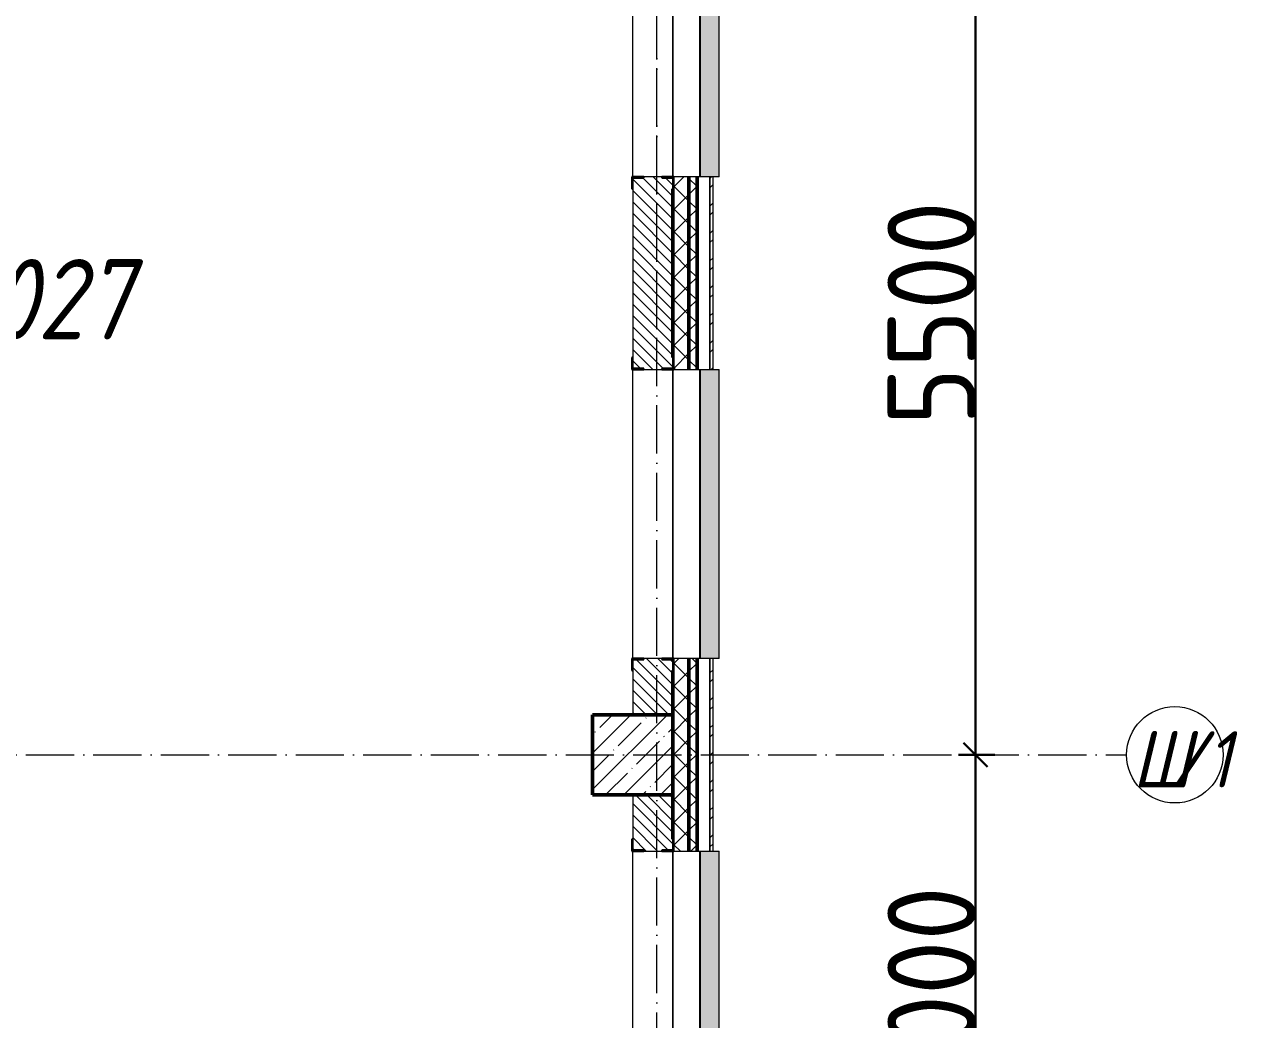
# Model space of a CAD drawing. Header units: millimetres. Extents: x 35697 to 388678, y -91946 to 171347.
# Drawn here: x 380983 to 388537, y -51182 to -44982 of the extents above; entities that cross this region are included whole.
import ezdxf

# ---------------------------------------------------------------- set-up
doc = ezdxf.new("R2010")
doc.units = ezdxf.units.MM
doc.linetypes.add('50_200_ШТРИХ_1Т_ш5_п1_п1_', pattern=[700, 500, -100, 0, -100])
for name, color, linetype, lineweight in [('A-____-____-DIMS', 7, 'Continuous', 9), ('A-GENM-____-MCUT', 7, 'Continuous', 25), ('A-GENM-____-OTLN-1', 7, 'Continuous', 25), ('A-GLAZ-____-OTLN', 7, 'Continuous', 9), ('A-WALL-____-MCUT-2', 7, 'Continuous', 50), ('A-WALL-____-MCUT-3', 7, 'Continuous', 9), ('A-WALL-____-OTLN', 7, 'Continuous', 9), ('A-WALL-____-PATT-1', 7, 'Continuous', 9), ('A-WALL-FNSH-MCUT-1', 7, 'Continuous', 9), ('S-COLS-____-MCUT', 7, 'Continuous', 50), ('S-COLS-____-OTLN', 7, 'Continuous', 9), ('S-GRID-____-IDEN', 7, 'Continuous', 9), ('S-GRID-____-OTLN-1', 7, '50_200_ШТРИХ_1Т_ш5_п1_п1_', 9), ('Марки помещений', 7, 'Continuous', 9), ('стяжа', 7, 'Continuous', 30)]:
    doc.layers.add(name, color=color, linetype=linetype, lineweight=lineweight)
doc.layers.add('A-GLAZ-____-OTLN-1', color=7, linetype='Continuous', lineweight=9, true_color=0xc0c0c0)
doc.styles.add('ISOCPEUR_I', font='isocpeui.ttf', dxfattribs={"width": 0.9, "height": 2.5})
doc.styles.add('ISOCPEUR_I_2', font='isocpeui.ttf', dxfattribs={"width": 0.85, "height": 2.3})
doc.styles.add('ISOCPEUR_I_9', font='isocpeui.ttf', dxfattribs={"width": 0.9, "height": 250})
doc.styles.add('СПДС', font='isocpeur.ttf', dxfattribs={"width": 0.9})
doc.dimstyles.new('ISO-2_5_0_9К_БОЛЬШОЙ_ОСИ', dxfattribs={"dimscale": 304.8, "dimtxt": 248.995294, "dimasz": 0.492126, "dimexe": 0.393701, "dimexo": 0, "dimgap": 0, "dimtad": 1, "dimdec": 0, "dimzin": 0, "dimdsep": 46, "dimtxsty": 'ISOCPEUR_I_9', "dimblk1": 'OBLIQUE', "dimblk2": 'OBLIQUE', "dimsah": 1, "dimcen": 0.09, "dimdle": 0.393701, "dimazin": 0, "dimtfac": 1, "dimtdec": 4, "dimtix": 1, "dimtmove": 0, "dimatfit": 3, "dimfxl": 1, "dimtvp": 1, "dimtolj": 1, "dimtzin": 0, "dimarcsym": 2})
pattern_1 = [(45, (283770.71, -86863.46), (-70.71068, 70.71068), []), (135, (283770.71, -86863.46), (-70.71068, -70.71068), [])]
pattern_2 = [(135, (283770.707, -86863.456), (-35.35534, -35.35534), [])]

# ---------------------------------------------------------------- blocks, each defined once
blk = doc.blocks.new('BSC_Колонна _Прямоугольная - 500х500-V35-АР1_План отверстий 3 этажа в осях 1-64_А-ГГ')
at = {"layer": 'S-COLS-____-OTLN'}
h = blk.add_hatch(dxfattribs=at)
h.set_pattern_fill('FP_72', color=256, style=0, pattern_type=2)
h.set_pattern_definition([(45, (-101000, -37331.04), (-114.04925, 114.04925), []), (45, (-100885.95, -37331.04), (-114.04925, 114.04925), [201.613, -40.323, 3.353, -36.97])])
h.paths.add_polyline_path([(-250, -250), (250, -250), (250, 250), (-250, 250)], flags=0)
at = {"layer": 'S-COLS-____-MCUT'}
for p, q in [((250, 250), (-250, 250)), ((-250, 250), (-250, -250)), ((250, -250), (250, 250)), ((-250, -250), (250, -250))]:
    blk.add_line(p, q, dxfattribs=at)
blk = doc.blocks.new('Фахверк_СКБ_Уголок - 250_2700-27497298-АР1_План отверстий 3 этажа в осях 1-64_А-ГГ')
at = {"layer": 'A-GENM-____-MCUT'}
for p, q in [((200, 181), (125, 181)), ((125, 181), (125, 106)), ((131, 106), (131, 175)), ((131, 175), (200, 175)), ((200, 175), (200, 181)), ((125, 106), (131, 106)), ((131, -6), (125, -6)), ((125, -6), (125, -81)), ((131, -75), (131, -6)), ((200, -75), (131, -75)), ((200, -81), (200, -75)), ((125, -81), (200, -81))]:
    blk.add_line(p, q, dxfattribs=at)
blk = doc.blocks.new('Отлив_СКБ - Отлив витража_120_НВФ-31885687-АР1_План отверстий 3 этажа в осях 1-64_А-ГГ')
at = {"layer": 'A-GLAZ-____-OTLN-1'}
for points in [[(0, 0), (0, -2), (1800, -2), (1800, 0), (534.2, 0)], [(0, -2), (0, -120), (1800, -120), (1800, -2), (534.2, -2)]]:
    blk.add_hatch(color=256, dxfattribs=at).paths.add_polyline_path(points, flags=0)
at = {"layer": 'A-GLAZ-____-OTLN'}
for p, q in [((0, 0), (1800, 0)), ((1800, -2), (0, -2)), ((0, -120), (0, -83)), ((0, -120), (1800, -120)), ((1800, -83), (1800, -120))]:
    blk.add_line(p, q, dxfattribs=at)
blk = doc.blocks.new('Отлив_СКБ - Отлив витража_120_НВФ-31885688-АР1_План отверстий 3 этажа в осях 1-64_А-ГГ')
at = {"layer": 'A-GLAZ-____-OTLN-1'}
for points in [[(4275.3, -2), (4800, -2), (4800, 0), (0, 0), (0, -2), (740.4, -2)], [(4275.3, -120), (4800, -120), (4800, -2), (0, -2), (0, -120), (740.4, -120)]]:
    blk.add_hatch(color=256, dxfattribs=at).paths.add_polyline_path(points, flags=0)
at = {"layer": 'A-GLAZ-____-OTLN'}
for p, q in [((0, 0), (4800, 0)), ((4800, -2), (0, -2)), ((0, -120), (0, -83)), ((0, -120), (4800, -120)), ((4800, -83), (4800, -120))]:
    blk.add_line(p, q, dxfattribs=at)
blk = doc.blocks.new('Ось сетки - Круг_Ø6_00__ISO-2_5_0_9K_-25732049-АР1_План отверстий 3 этажа в осях 1-64_А-ГГ')
at = {"layer": 'S-GRID-____-IDEN'}
blk.add_circle((0, 0), 3, dxfattribs=at)
blk = doc.blocks.new('_Oblique')
at = {"color": 0, "linetype": 'ByBlock', "lineweight": -2}
blk.add_line((-0.5, -0.5), (0.5, 0.5), dxfattribs=at)
blk = doc.blocks.new('*D2100')
at = {"layer": 'A-____-____-DIMS', "color": 0, "lineweight": -2, "transparency": 16777216}
for p, q in [((386904.9, -52652.4), (386904.9, -49412.4)), ((386798.9, -49532.4), (387024.9, -49532.4)), ((386798.9, -52532.4), (387024.9, -52532.4))]:
    blk.add_line(p, q, dxfattribs=at)
at = {"layer": 'Defpoints', "color": 0, "transparency": 16777216}
for p in [(386798.9, -49532.4), (386904.9, -49532.4), (386798.9, -52532.4)]:
    blk.add_point(p, dxfattribs=at)
at = {"layer": 'A-____-____-DIMS', "color": 0, "lineweight": -2, "transparency": 16777216, "xscale": 150, "yscale": 150, "zscale": 150}
for p, rotation in [((386904.9, -49532.4), 90), ((386904.9, -52532.4), 270)]:
    blk.add_blockref('_Oblique', p, dxfattribs=dict(at, rotation=rotation))
at = {"layer": 'A-____-____-DIMS', "color": 0, "transparency": 16777216, "insert": (386630.6, -51032.4), "char_height": 548.64, "attachment_point": 5, "rotation": 90, "style": 'СПДС'}
blk.add_mtext('\\A1;3000', dxfattribs=at)
blk = doc.blocks.new('*D2101')
at = {"layer": 'A-____-____-DIMS', "color": 0, "lineweight": -2, "transparency": 16777216}
for p, q in [((386904.9, -49652.4), (386904.9, -43912.4)), ((386798.9, -44032.4), (387024.9, -44032.4)), ((386798.9, -49532.4), (387024.9, -49532.4))]:
    blk.add_line(p, q, dxfattribs=at)
at = {"layer": 'Defpoints', "color": 0, "transparency": 16777216}
for p in [(386798.9, -44032.4), (386904.9, -44032.4), (386798.9, -49532.4)]:
    blk.add_point(p, dxfattribs=at)
at = {"layer": 'A-____-____-DIMS', "color": 0, "lineweight": -2, "transparency": 16777216, "xscale": 150, "yscale": 150, "zscale": 150}
for p, rotation in [((386904.9, -44032.4), 90), ((386904.9, -49532.4), 270)]:
    blk.add_blockref('_Oblique', p, dxfattribs=dict(at, rotation=rotation))
at = {"layer": 'A-____-____-DIMS', "color": 0, "transparency": 16777216, "insert": (386630.6, -46782.4), "char_height": 548.64, "attachment_point": 5, "rotation": 90, "style": 'СПДС'}
blk.add_mtext('\\A1;5500', dxfattribs=at)
blk = doc.blocks.new('3эт')
at = {"layer": 'S-GRID-____-OTLN-1', "color": 251, "ltscale": 0.6, "true_color": 0x636466}
for p, q in [((384920.7, -46882.4), (384920.7, 4029.4)), ((384920.7, -91346.1), (384920.7, -36982.5)), ((376792, -49532.4), (387845.1, -49532.4))]:
    blk.add_line(p, q, dxfattribs=at)
at = {"layer": 'S-GRID-____-IDEN', "char_height": 350, "attachment_point": 1, "style": 'ISOCPEUR_I'}
for s, insert, width in [('\\fISOCPEUR|b0|i1|c204|p34|;\\W.9;Ш', (387880.6, -49385.8), 281.392), ('/1', (388112.8, -49385.8), 346.329)]:
    blk.add_mtext(s, dxfattribs=dict(at, insert=insert, width=width))
at = {"layer": 'A-____-____-DIMS'}
for base, p1, p2, override, picture, middle in [((386904.9, -44032.4), (386798.9, -49532.4), (386798.9, -44032.4), {"dimtxt": 1.8, "dimpost": '<>', "dimtxsty": 'СПДС', "dimfxl": 5500}, '*D2101', (386630.6, -46782.4)), ((386904.9, -49532.4), (386798.9, -52532.4), (386798.9, -49532.4), {"dimtxt": 1.8, "dimpost": '<>', "dimtxsty": 'СПДС', "dimfxl": 3000}, '*D2100', (386630.6, -51032.4))]:
    dim = blk.add_linear_dim(base=base, p1=p1, p2=p2, angle=90, dimstyle='ISO-2_5_0_9К_БОЛЬШОЙ_ОСИ', override=override, dxfattribs=at)
    dim.commit()
    dim.dimension.update_dxf_attribs({"geometry": picture, "text_midpoint": middle})

msp = doc.modelspace()

# ---------------------------------------------------------------- hatches: boundary and pattern name
at = {"layer": 'A-WALL-____-PATT-1'}
h = msp.add_hatch(dxfattribs=at)
h.set_pattern_fill('FP_1', color=256, style=0, pattern_type=2)
h.set_pattern_definition(pattern_1)
h.paths.add_polyline_path([(385120.7, -88882.4), (385120.7, -87932.4), (385026.7, -87932.4), (385026.7, -88007.4), (385020.7, -88007.4), (385020.7, -88882.4)], flags=0)
h.paths.add_polyline_path([(385026.7, -86132.4), (385120.7, -86132.4), (385120.7, -84932.4), (385026.7, -84932.4), (385026.7, -85007.4), (385020.7, -85007.4), (385020.7, -86057.4), (385026.7, -86057.4), (385026.7, -86129.4)], flags=0)
h.paths.add_polyline_path([(385120.7, -83132.4), (385120.7, -81932.4), (385026.7, -81932.4), (385026.7, -82007.4), (385020.7, -82007.4), (385020.7, -83057.4), (385026.7, -83057.4), (385026.7, -83132.4)], flags=0)
h.paths.add_polyline_path([(385120.7, -80132.4), (385120.7, -78932.4), (385026.7, -78932.4), (385026.7, -79007.4), (385020.7, -79007.4), (385020.7, -80057.4), (385026.7, -80057.4), (385026.7, -80132.4)], flags=0)
h.paths.add_polyline_path([(385026.7, -77132.4), (385120.7, -77132.4), (385120.7, -75932.4), (385026.7, -75932.4), (385026.7, -76007.4), (385020.7, -76007.4), (385020.7, -77057.4), (385026.7, -77057.4), (385026.7, -77126.4)], flags=0)
h.paths.add_polyline_path([(385026.7, -71132.4), (385120.7, -71132.4), (385120.7, -69932.4), (385026.7, -69932.4), (385026.7, -70007.4), (385020.7, -70007.4), (385020.7, -71057.4), (385026.7, -71057.4), (385026.7, -71126.4)], flags=0)
h.paths.add_polyline_path([(385026.7, -68132.4), (385120.7, -68132.4), (385120.7, -66932.4), (385026.7, -66932.4), (385026.7, -67007.4), (385020.7, -67007.4), (385020.7, -68057.4), (385026.7, -68057.4), (385026.7, -68126.4)], flags=0)
h.paths.add_polyline_path([(385120.7, -65132.4), (385120.7, -63932.4), (385026.7, -63932.4), (385026.7, -64007.4), (385020.7, -64007.4), (385020.7, -65057.4), (385026.7, -65057.4), (385026.7, -65132.4)], flags=0)
h.paths.add_polyline_path([(385026.7, -62132.4), (385120.7, -62132.4), (385120.7, -60932.4), (385026.7, -60932.4), (385026.7, -61007.4), (385020.7, -61007.4), (385020.7, -62057.4), (385026.7, -62057.4), (385026.7, -62126.4)], flags=0)
h.paths.add_polyline_path([(385120.7, -59132.4), (385120.7, -57932.4), (385026.7, -57932.4), (385026.7, -58007.4), (385020.7, -58007.4), (385020.7, -59057.4), (385026.7, -59057.4), (385026.7, -59132.4)], flags=0)
h.paths.add_polyline_path([(385120.7, -53132.4), (385120.7, -51932.4), (385026.7, -51932.4), (385026.7, -52007.4), (385020.7, -52007.4), (385020.7, -53057.4), (385026.7, -53057.4), (385026.7, -53132.4)], flags=0)
h.paths.add_polyline_path([(385026.7, -50132.4), (385120.7, -50132.4), (385120.7, -48932.4), (385026.7, -48932.4), (385026.7, -49007.4), (385020.7, -49007.4), (385020.7, -50057.4), (385026.7, -50057.4), (385026.7, -50126.4)], flags=0)
h.paths.add_polyline_path([(385120.7, -47132.4), (385120.7, -45932.4), (385026.7, -45932.4), (385026.7, -46007.4), (385020.7, -46007.4), (385020.7, -47057.4), (385026.7, -47057.4), (385026.7, -47132.4)], flags=0)
h.paths.add_polyline_path([(385120.7, -41132.4), (385120.7, -40067.4), (385020.7, -40067.4), (385020.7, -41057.4), (385026.7, -41057.4), (385026.7, -41132.4)], flags=0)
h = msp.add_hatch(dxfattribs=at)
h.set_pattern_fill('FP_1', color=256, style=0, pattern_type=2)
h.set_pattern_definition(pattern_1)
h.paths.add_polyline_path([(385120.7, -88932.4), (385170.7, -88932.4), (385170.7, -87932.4), (385120.7, -87932.4), (385120.7, -88882.4)], flags=0)
h.paths.add_polyline_path([(385120.7, -86132.4), (385170.7, -86132.4), (385170.7, -84932.4), (385120.7, -84932.4), (385120.7, -86129.4)], flags=0)
h.paths.add_polyline_path([(385170.7, -83132.4), (385170.7, -81932.4), (385120.7, -81932.4), (385120.7, -83132.4)], flags=0)
h.paths.add_polyline_path([(385170.7, -80132.4), (385170.7, -78932.4), (385120.7, -78932.4), (385120.7, -80132.4)], flags=0)
h.paths.add_polyline_path([(385120.7, -77132.4), (385170.7, -77132.4), (385170.7, -75932.4), (385120.7, -75932.4), (385120.7, -76669.1)], flags=0)
h.paths.add_polyline_path([(385120.7, -71132.4), (385170.7, -71132.4), (385170.7, -69932.4), (385120.7, -69932.4), (385120.7, -70648.9)], flags=0)
h.paths.add_polyline_path([(385170.7, -68132.4), (385170.7, -66932.4), (385120.7, -66932.4), (385120.7, -68132.4)], flags=0)
h.paths.add_polyline_path([(385170.7, -65132.4), (385170.7, -63932.4), (385120.7, -63932.4), (385120.7, -65132.4)], flags=0)
h.paths.add_polyline_path([(385120.7, -62132.4), (385170.7, -62132.4), (385170.7, -60932.4), (385120.7, -60932.4), (385120.7, -62048.6)], flags=0)
h.paths.add_polyline_path([(385120.7, -59132.4), (385170.7, -59132.4), (385170.7, -57932.4), (385120.7, -57932.4), (385120.7, -58608.4)], flags=0)
h.paths.add_polyline_path([(385120.7, -53132.4), (385170.7, -53132.4), (385170.7, -51932.4), (385120.7, -51932.4), (385120.7, -52588.2)], flags=0)
h.paths.add_polyline_path([(385170.7, -50132.4), (385170.7, -48932.4), (385120.7, -48932.4), (385120.7, -50132.4)], flags=0)
h.paths.add_polyline_path([(385120.7, -47132.4), (385170.7, -47132.4), (385170.7, -45932.4), (385120.7, -45932.4), (385120.7, -46568)], flags=0)
h.paths.add_polyline_path([(385120.7, -41132.4), (385170.7, -41132.4), (385170.7, -40067.4), (385120.7, -40067.4), (385120.7, -40547.8)], flags=0)
h = msp.add_hatch(dxfattribs=at)
h.set_pattern_fill('FP_3', color=256, style=0, pattern_type=2)
h.set_pattern_definition([(45, (283770.71, -86863.46), (-85.53659, 85.53659), []), (45, (283827.73, -86863.46), (-85.53659, 85.53659), [])])
h.paths.add_polyline_path([(385250.7, -89032.4), (385270.7, -89032.4), (385270.7, -87932.4), (385250.7, -87932.4), (385250.7, -89012.4)], flags=0)
h.paths.add_polyline_path([(385270.7, -86132.4), (385270.7, -84932.4), (385250.7, -84932.4), (385250.7, -86132.4)], flags=0)
h.paths.add_polyline_path([(385250.7, -83132.4), (385270.7, -83132.4), (385270.7, -81932.4), (385250.7, -81932.4), (385250.7, -82689.3)], flags=0)
h.paths.add_polyline_path([(385250.7, -80132.4), (385270.7, -80132.4), (385270.7, -78932.4), (385250.7, -78932.4), (385250.7, -80109.2)], flags=0)
h.paths.add_polyline_path([(385270.7, -77132.4), (385270.7, -75932.4), (385250.7, -75932.4), (385250.7, -77132.4)], flags=0)
h.paths.add_polyline_path([(385270.7, -71132.4), (385270.7, -69932.4), (385250.7, -69932.4), (385250.7, -71132.4)], flags=0)
h.paths.add_polyline_path([(385270.7, -68132.4), (385270.7, -66932.4), (385250.7, -66932.4), (385250.7, -68132.4)], flags=0)
h.paths.add_polyline_path([(385270.7, -65132.4), (385270.7, -63932.4), (385250.7, -63932.4), (385250.7, -65132.4)], flags=0)
h.paths.add_polyline_path([(385250.7, -62132.4), (385270.7, -62132.4), (385270.7, -60932.4), (385250.7, -60932.4), (385250.7, -62048.6)], flags=0)
h.paths.add_polyline_path([(385270.7, -59132.4), (385270.7, -57932.4), (385250.7, -57932.4), (385250.7, -59132.4)], flags=0)
h.paths.add_polyline_path([(385270.7, -53132.4), (385270.7, -51932.4), (385250.7, -51932.4), (385250.7, -53132.4)], flags=0)
h.paths.add_polyline_path([(385250.7, -50132.4), (385270.7, -50132.4), (385270.7, -48932.4), (385250.7, -48932.4), (385250.7, -50008.1)], flags=0)
h.paths.add_polyline_path([(385270.7, -47132.4), (385270.7, -45932.4), (385250.7, -45932.4), (385250.7, -47132.4)], flags=0)
h.paths.add_polyline_path([(385270.7, -41132.4), (385270.7, -40067.4), (385250.7, -40067.4), (385250.7, -41132.4)], flags=0)
h = msp.add_hatch(dxfattribs=at)
h.set_pattern_fill('FP_6', color=256, style=0, pattern_type=2)
h.set_pattern_definition(pattern_2)
h.paths.add_polyline_path([(384770.7, -49282.4), (385020.7, -49282.4), (385020.7, -48938.4), (384951.7, -48938.4), (384951.7, -48932.4), (384839.7, -48932.4), (384839.7, -48938.4), (384770.7, -48938.4), (384770.7, -49007.4)], flags=0)
h.paths.add_polyline_path([(384839.7, -47132.4), (384951.7, -47132.4), (384951.7, -47126.4), (385020.7, -47126.4), (385020.7, -45938.4), (384951.7, -45938.4), (384951.7, -45932.4), (384839.7, -45932.4), (384839.7, -45938.4), (384770.7, -45938.4), (384770.7, -47126.4), (384839.7, -47126.4)], flags=0)
h = msp.add_hatch(dxfattribs=at)
h.set_pattern_fill('FP_6', color=256, style=0, pattern_type=2)
h.set_pattern_definition(pattern_2)
h.paths.add_polyline_path([(384951.7, -52282.4), (385020.7, -52282.4), (385020.7, -51938.4), (384951.7, -51938.4), (384951.7, -51932.4), (384839.7, -51932.4), (384839.7, -51938.4), (384770.7, -51938.4), (384770.7, -52282.4)], flags=0)
h.paths.add_polyline_path([(384951.7, -50132.4), (384951.7, -50126.4), (385020.7, -50126.4), (385020.7, -49782.4), (384770.7, -49782.4), (384770.7, -50126.4), (384839.7, -50126.4), (384839.7, -50132.4)], flags=0)

# ---------------------------------------------------------------- linework, layer by layer
at = {"layer": 'A-WALL-____-MCUT-2'}
for p, q in [((385120.7, -47132.4), (385120.7, -45932.4)), ((385170.7, -47132.4), (385170.7, -45932.4)), ((385020.7, -46007.4), (385020.7, -47057.4)), ((385120.7, -50132.4), (385120.7, -48932.4)), ((385170.7, -50132.4), (385170.7, -48932.4)), ((385020.7, -49007.4), (385020.7, -49282.4)), ((385020.7, -49782.4), (385020.7, -50057.4))]:
    msp.add_line(p, q, dxfattribs=at)
at = {"layer": 'A-WALL-____-MCUT-3'}
for p, q in [((384951.7, -45932.4), (384839.7, -45932.4)), ((385250.7, -45932.4), (385026.7, -45932.4)), ((385250.7, -47132.4), (385250.7, -45932.4)), ((384770.7, -46007.4), (384770.7, -47057.4)), ((384839.7, -47132.4), (384951.7, -47132.4)), ((385026.7, -47132.4), (385250.7, -47132.4)), ((384951.7, -48932.4), (384839.7, -48932.4)), ((385250.7, -48932.4), (385026.7, -48932.4)), ((385250.7, -50132.4), (385250.7, -48932.4)), ((384770.7, -49007.4), (384770.7, -49282.4)), ((384770.7, -49782.4), (384770.7, -50057.4)), ((384839.7, -50132.4), (384951.7, -50132.4)), ((385026.7, -50132.4), (385250.7, -50132.4))]:
    msp.add_line(p, q, dxfattribs=at)
at = {"layer": 'A-WALL-____-OTLN'}
for p, q in [((384770.7, -45932.4), (384770.7, -44432.4)), ((385020.7, -45932.4), (385020.7, -44432.4)), ((385020.7, -44432.4), (385020.7, -45932.4)), ((384770.7, -48932.4), (384770.7, -47132.4)), ((385020.7, -48932.4), (385020.7, -47132.4)), ((385020.7, -47132.4), (385020.7, -48932.4)), ((384770.7, -51932.4), (384770.7, -50132.4)), ((385020.7, -51932.4), (385020.7, -50132.4)), ((385020.7, -50132.4), (385020.7, -51932.4))]:
    msp.add_line(p, q, dxfattribs=at)
at = {"layer": 'A-WALL-FNSH-MCUT-1'}
for p, q in [((385270.7, -45932.4), (385250.7, -45932.4)), ((385250.7, -45932.4), (385250.7, -47132.4)), ((385270.7, -47132.4), (385270.7, -45932.4)), ((385250.7, -47132.4), (385270.7, -47132.4)), ((385270.7, -48932.4), (385250.7, -48932.4)), ((385250.7, -48932.4), (385250.7, -50132.4)), ((385270.7, -50132.4), (385270.7, -48932.4)), ((385250.7, -50132.4), (385270.7, -50132.4))]:
    msp.add_line(p, q, dxfattribs=at)

# ---------------------------------------------------------------- block references
at = {"layer": 'A-GENM-____-OTLN-1'}
for p, rotation in [((384845.7, -45807.4), 269.9999999999999), ((384945.7, -47257.4), 89.9999999999999), ((384845.7, -48807.4), 269.9999999999999), ((384945.7, -50257.4), 89.9999999999999)]:
    msp.add_blockref('Фахверк_СКБ_Уголок - 250_2700-27497298-АР1_План отверстий 3 этажа в осях 1-64_А-ГГ', p, dxfattribs=dict(at, rotation=rotation))
at = {"layer": 'A-GLAZ-____-OTLN', "rotation": 90}
for name, p in [('Отлив_СКБ - Отлив витража_120_НВФ-31885688-АР1_План отверстий 3 этажа в осях 1-64_А-ГГ', (385187.7, -45932.4)), ('Отлив_СКБ - Отлив витража_120_НВФ-31885687-АР1_План отверстий 3 этажа в осях 1-64_А-ГГ', (385187.7, -48932.4)), ('Отлив_СКБ - Отлив витража_120_НВФ-31885687-АР1_План отверстий 3 этажа в осях 1-64_А-ГГ', (385187.7, -51932.4))]:
    msp.add_blockref(name, p, dxfattribs=at)
at = {"layer": 'S-COLS-____-OTLN'}
msp.add_blockref('BSC_Колонна _Прямоугольная - 500х500-V35-АР1_План отверстий 3 этажа в осях 1-64_А-ГГ', (384770.7, -49532.4), dxfattribs=at)
at = {"layer": 'S-GRID-____-IDEN', "xscale": 99.99999999999993, "yscale": 99.99999999999993, "zscale": 99.99999999999993, "rotation": 269.9999999999995}
msp.add_blockref('Ось сетки - Круг_Ø6_00__ISO-2_5_0_9K_-25732049-АР1_План отверстий 3 этажа в осях 1-64_А-ГГ', (388145.1, -49532.4), dxfattribs=at)
at = {"layer": 'стяжа'}
msp.add_blockref('3эт', (0, 0), dxfattribs=at)

# ---------------------------------------------------------------- texts
at = {"layer": 'Марки помещений', "insert": (380348.5, -46444.8), "char_height": 500, "width": 785.654, "attachment_point": 1, "style": 'ISOCPEUR_I_2'}
msp.add_mtext('3.027', dxfattribs=at)

doc.saveas('drawing.dxf')
